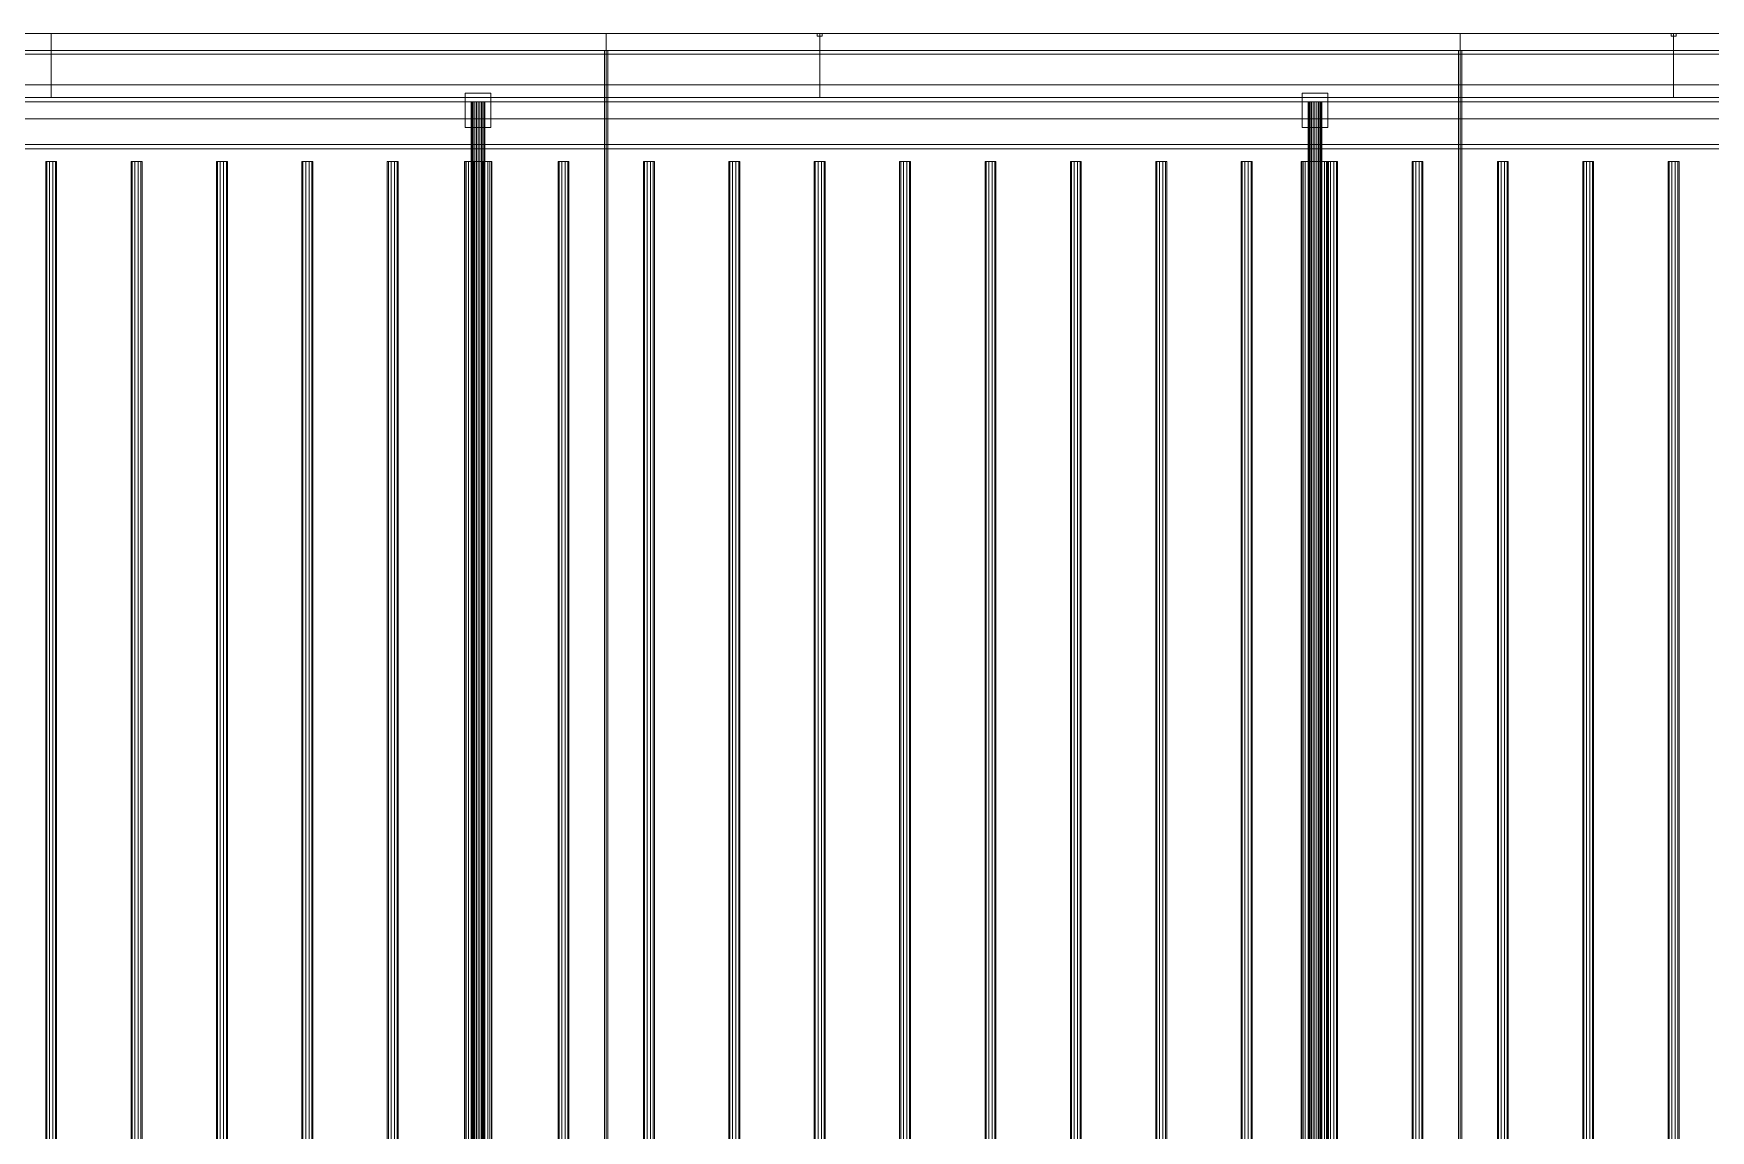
# Model space of a CAD drawing. Header units: millimetres. Extents: x -1970 to 59977, y -50268 to 6837.
# Drawn here: x 53919 to 55882, y -17885 to -16600 of the extents above; entities that cross this region are included whole.
import ezdxf

# ---------------------------------------------------------------- set-up
doc = ezdxf.new("R2010")
doc.units = ezdxf.units.MM
doc.layers.add('superior_secador', color=7, linetype='Continuous', lineweight=0)

msp = doc.modelspace()

# ---------------------------------------------------------------- linework, layer by layer
at = {"layer": 'superior_secador'}
for p, q in [((38839.253, -16600), (58839.253, -16600)), ((53589.253, -16600), (54589.253, -16600)), ((53839.253, -16600), (53939.253, -16600)), ((53939.253, -16600), (53939.253, -16675)), ((53939.253, -16600), (54839.253, -16600)), ((54589.253, -16600), (54589.253, -19400)), ((54589.253, -16600), (55589.253, -16600)), ((54836.253, -16603), (54836.253, -16600)), ((54836.253, -16600), (54842.253, -16600)), ((54842.253, -16603), (54836.253, -16603)), ((54839.253, -16600), (54839.253, -16675)), ((54839.253, -16600), (55839.253, -16600)), ((54842.253, -16600), (54842.253, -16603)), ((55589.253, -16600), (55589.253, -19400)), ((55589.253, -16600), (56589.253, -16600)), ((55836.253, -16603), (55836.253, -16600)), ((55836.253, -16600), (55842.253, -16600)), ((55842.253, -16603), (55836.253, -16603)), ((55839.253, -16600), (55839.253, -16675)), ((55839.253, -16600), (56214.253, -16600)), ((55842.253, -16600), (55842.253, -16603)), ((58839.253, -16620), (38839.253, -16620)), ((58839.253, -16624), (38839.253, -16624)), ((54587.253, -19380), (54587.253, -16620)), ((54587.253, -16620), (54591.253, -16620)), ((54591.253, -16620), (54591.253, -19380)), ((55587.253, -19380), (55587.253, -16620)), ((55587.253, -16620), (55591.253, -16620)), ((55591.253, -16620), (55591.253, -19380)), ((39189.253, -16660), (58489.253, -16660)), ((54424.253, -16710), (54424.253, -16670)), ((54424.253, -16670), (54454.253, -16670)), ((54454.253, -16670), (54454.253, -16710)), ((55404.253, -16710), (55404.253, -16670)), ((55404.253, -16670), (55434.253, -16670)), ((55434.253, -16670), (55434.253, -16710)), ((38839.253, -16675), (58839.253, -16675)), ((58839.253, -16680), (38839.253, -16680)), ((53939.253, -16675), (53839.253, -16675)), ((54839.253, -16675), (53939.253, -16675)), ((54431.526, -16680), (54431.253, -16680)), ((54431.253, -16680), (54431.253, -19320)), ((54432.325, -16680), (54431.526, -16680)), ((54431.526, -16680), (54431.526, -19320)), ((54433.596, -16680), (54432.325, -16680)), ((54432.325, -16680), (54432.325, -19320)), ((54435.253, -16680), (54433.596, -16680)), ((54433.596, -16680), (54433.596, -19320)), ((54437.182, -16680), (54435.253, -16680)), ((54435.253, -16680), (54435.253, -19320)), ((54439.253, -16680), (54437.182, -16680)), ((54437.182, -16680), (54437.182, -19320)), ((54441.324, -16680), (54439.253, -16680)), ((54439.253, -16680), (54439.253, -19320)), ((54443.253, -16680), (54441.324, -16680)), ((54441.324, -16680), (54441.324, -19320)), ((54444.91, -16680), (54443.253, -16680)), ((54443.253, -16680), (54443.253, -19320)), ((54446.181, -16680), (54444.91, -16680)), ((54444.91, -16680), (54444.91, -19320)), ((54446.98, -16680), (54446.181, -16680)), ((54446.181, -16680), (54446.181, -19320)), ((54446.98, -16680), (54447.253, -16680)), ((54446.98, -16680), (54446.98, -19320)), ((54447.253, -19320), (54447.253, -16680)), ((55839.253, -16675), (54839.253, -16675)), ((55411.526, -16680), (55411.253, -16680)), ((55411.253, -16680), (55411.253, -19320)), ((55412.325, -16680), (55411.526, -16680)), ((55411.526, -16680), (55411.526, -19320)), ((55413.596, -16680), (55412.325, -16680)), ((55412.325, -16680), (55412.325, -19320)), ((55415.253, -16680), (55413.596, -16680)), ((55413.596, -16680), (55413.596, -19320)), ((55417.182, -16680), (55415.253, -16680)), ((55415.253, -16680), (55415.253, -19320)), ((55419.253, -16680), (55417.182, -16680)), ((55417.182, -16680), (55417.182, -19320)), ((55421.324, -16680), (55419.253, -16680)), ((55419.253, -16680), (55419.253, -19320)), ((55423.253, -16680), (55421.324, -16680)), ((55421.324, -16680), (55421.324, -19320)), ((55424.91, -16680), (55423.253, -16680)), ((55423.253, -16680), (55423.253, -19320)), ((55426.181, -16680), (55424.91, -16680)), ((55424.91, -16680), (55424.91, -19320)), ((55426.98, -16680), (55426.181, -16680)), ((55426.181, -16680), (55426.181, -19320)), ((55426.98, -16680), (55427.253, -16680)), ((55426.98, -16680), (55426.98, -19320)), ((55427.253, -19320), (55427.253, -16680)), ((56214.253, -16675), (55839.253, -16675)), ((58489.253, -16700), (39189.253, -16700)), ((54454.253, -16710), (54424.253, -16710)), ((55434.253, -16710), (55404.253, -16710)), ((38839.253, -16730), (58839.253, -16730)), ((58839.253, -16735), (38839.253, -16735)), ((53934.116, -16750), (53932.903, -16750)), ((53932.903, -16750), (53932.903, -19250)), ((53937.291, -16750), (53934.116, -16750)), ((53934.116, -16750), (53934.116, -19250)), ((53941.215, -16750), (53937.291, -16750)), ((53937.291, -16750), (53937.291, -19250)), ((53944.39, -16750), (53941.215, -16750)), ((53941.215, -16750), (53941.215, -19250)), ((53944.39, -16750), (53945.603, -16750)), ((53944.39, -16750), (53944.39, -19250)), ((53945.603, -19250), (53945.603, -16750)), ((54034.116, -16750), (54032.903, -16750)), ((54032.903, -16750), (54032.903, -19250)), ((54037.291, -16750), (54034.116, -16750)), ((54034.116, -16750), (54034.116, -19250)), ((54041.215, -16750), (54037.291, -16750)), ((54037.291, -16750), (54037.291, -19250)), ((54044.39, -16750), (54041.215, -16750)), ((54041.215, -16750), (54041.215, -19250)), ((54044.39, -16750), (54045.603, -16750)), ((54044.39, -16750), (54044.39, -19250)), ((54045.603, -19250), (54045.603, -16750)), ((54134.116, -16750), (54132.903, -16750)), ((54132.903, -16750), (54132.903, -19250)), ((54137.291, -16750), (54134.116, -16750)), ((54134.116, -16750), (54134.116, -19250)), ((54141.215, -16750), (54137.291, -16750)), ((54137.291, -16750), (54137.291, -19250)), ((54144.39, -16750), (54141.215, -16750)), ((54141.215, -16750), (54141.215, -19250)), ((54144.39, -16750), (54145.603, -16750)), ((54144.39, -16750), (54144.39, -19250)), ((54145.603, -19250), (54145.603, -16750)), ((54234.116, -16750), (54232.903, -16750)), ((54232.903, -16750), (54232.903, -19250)), ((54237.291, -16750), (54234.116, -16750)), ((54234.116, -16750), (54234.116, -19250)), ((54241.215, -16750), (54237.291, -16750)), ((54237.291, -16750), (54237.291, -19250)), ((54244.39, -16750), (54241.215, -16750)), ((54241.215, -16750), (54241.215, -19250)), ((54244.39, -16750), (54245.603, -16750)), ((54244.39, -16750), (54244.39, -19250)), ((54245.603, -19250), (54245.603, -16750)), ((54334.116, -16750), (54332.903, -16750)), ((54332.903, -16750), (54332.903, -19250)), ((54337.291, -16750), (54334.116, -16750)), ((54334.116, -16750), (54334.116, -19250)), ((54341.215, -16750), (54337.291, -16750)), ((54337.291, -16750), (54337.291, -19250)), ((54344.39, -16750), (54341.215, -16750)), ((54341.215, -16750), (54341.215, -19250)), ((54344.39, -16750), (54345.603, -16750)), ((54344.39, -16750), (54344.39, -19250)), ((54345.603, -19250), (54345.603, -16750)), ((54423.798, -16750), (54423.253, -16750)), ((54423.253, -16750), (54423.253, -19250)), ((54425.397, -16750), (54423.798, -16750)), ((54423.798, -16750), (54423.798, -19250)), ((54427.939, -16750), (54425.397, -16750)), ((54425.397, -16750), (54425.397, -19250)), ((54431.253, -16750), (54427.939, -16750)), ((54427.939, -16750), (54427.939, -19250)), ((54435.112, -16750), (54431.253, -16750)), ((54431.253, -16750), (54431.253, -19250)), ((54434.116, -16750), (54432.903, -16750)), ((54432.903, -16750), (54432.903, -19250)), ((54437.291, -16750), (54434.116, -16750)), ((54434.116, -16750), (54434.116, -19250)), ((54439.253, -16750), (54435.112, -16750)), ((54435.112, -16750), (54435.112, -19250)), ((54441.215, -16750), (54437.291, -16750)), ((54437.291, -16750), (54437.291, -19250)), ((54443.394, -16750), (54439.253, -16750)), ((54439.253, -16750), (54439.253, -19250)), ((54444.39, -16750), (54441.215, -16750)), ((54441.215, -16750), (54441.215, -19250)), ((54447.253, -16750), (54443.394, -16750)), ((54443.394, -16750), (54443.394, -19250)), ((54444.39, -16750), (54445.603, -16750)), ((54444.39, -16750), (54444.39, -19250)), ((54445.603, -19250), (54445.603, -16750)), ((54450.567, -16750), (54447.253, -16750)), ((54447.253, -16750), (54447.253, -19250)), ((54453.109, -16750), (54450.567, -16750)), ((54450.567, -16750), (54450.567, -19250)), ((54454.708, -16750), (54453.109, -16750)), ((54453.109, -16750), (54453.109, -19250)), ((54454.708, -16750), (54455.253, -16750)), ((54454.708, -16750), (54454.708, -19250)), ((54455.253, -19250), (54455.253, -16750)), ((54534.116, -16750), (54532.903, -16750)), ((54532.903, -16750), (54532.903, -19250)), ((54537.291, -16750), (54534.116, -16750)), ((54534.116, -16750), (54534.116, -19250)), ((54541.215, -16750), (54537.291, -16750)), ((54537.291, -16750), (54537.291, -19250)), ((54544.39, -16750), (54541.215, -16750)), ((54541.215, -16750), (54541.215, -19250)), ((54544.39, -16750), (54545.603, -16750)), ((54544.39, -16750), (54544.39, -19250)), ((54545.603, -19250), (54545.603, -16750)), ((54634.116, -16750), (54632.903, -16750)), ((54632.903, -16750), (54632.903, -19250)), ((54637.291, -16750), (54634.116, -16750)), ((54634.116, -16750), (54634.116, -19250)), ((54641.215, -16750), (54637.291, -16750)), ((54637.291, -16750), (54637.291, -19250)), ((54644.39, -16750), (54641.215, -16750)), ((54641.215, -16750), (54641.215, -19250)), ((54644.39, -16750), (54645.603, -16750)), ((54644.39, -16750), (54644.39, -19250)), ((54645.603, -19250), (54645.603, -16750)), ((54734.116, -16750), (54732.903, -16750)), ((54732.903, -16750), (54732.903, -19250)), ((54737.291, -16750), (54734.116, -16750)), ((54734.116, -16750), (54734.116, -19250)), ((54741.215, -16750), (54737.291, -16750)), ((54737.291, -16750), (54737.291, -19250)), ((54744.39, -16750), (54741.215, -16750)), ((54741.215, -16750), (54741.215, -19250)), ((54744.39, -16750), (54745.603, -16750)), ((54744.39, -16750), (54744.39, -19250)), ((54745.603, -19250), (54745.603, -16750)), ((54834.116, -16750), (54832.903, -16750)), ((54832.903, -16750), (54832.903, -19250)), ((54837.291, -16750), (54834.116, -16750)), ((54834.116, -16750), (54834.116, -19250)), ((54841.215, -16750), (54837.291, -16750)), ((54837.291, -16750), (54837.291, -19250)), ((54844.39, -16750), (54841.215, -16750)), ((54841.215, -16750), (54841.215, -19250)), ((54844.39, -16750), (54845.603, -16750)), ((54844.39, -16750), (54844.39, -19250)), ((54845.603, -19250), (54845.603, -16750)), ((54934.116, -16750), (54932.903, -16750)), ((54932.903, -16750), (54932.903, -19250)), ((54937.291, -16750), (54934.116, -16750)), ((54934.116, -16750), (54934.116, -19250)), ((54941.215, -16750), (54937.291, -16750)), ((54937.291, -16750), (54937.291, -19250)), ((54944.39, -16750), (54941.215, -16750)), ((54941.215, -16750), (54941.215, -19250)), ((54944.39, -16750), (54945.603, -16750)), ((54944.39, -16750), (54944.39, -19250)), ((54945.603, -19250), (54945.603, -16750)), ((55034.116, -16750), (55032.903, -16750)), ((55032.903, -16750), (55032.903, -19250)), ((55037.291, -16750), (55034.116, -16750)), ((55034.116, -16750), (55034.116, -19250)), ((55041.215, -16750), (55037.291, -16750)), ((55037.291, -16750), (55037.291, -19250)), ((55044.39, -16750), (55041.215, -16750)), ((55041.215, -16750), (55041.215, -19250)), ((55044.39, -16750), (55045.603, -16750)), ((55044.39, -16750), (55044.39, -19250)), ((55045.603, -19250), (55045.603, -16750)), ((55134.116, -16750), (55132.903, -16750)), ((55132.903, -16750), (55132.903, -19250)), ((55137.291, -16750), (55134.116, -16750)), ((55134.116, -16750), (55134.116, -19250)), ((55141.215, -16750), (55137.291, -16750)), ((55137.291, -16750), (55137.291, -19250)), ((55144.39, -16750), (55141.215, -16750)), ((55141.215, -16750), (55141.215, -19250)), ((55144.39, -16750), (55145.603, -16750)), ((55144.39, -16750), (55144.39, -19250)), ((55145.603, -19250), (55145.603, -16750)), ((55234.116, -16750), (55232.903, -16750)), ((55232.903, -16750), (55232.903, -19250)), ((55237.291, -16750), (55234.116, -16750)), ((55234.116, -16750), (55234.116, -19250)), ((55241.215, -16750), (55237.291, -16750)), ((55237.291, -16750), (55237.291, -19250)), ((55244.39, -16750), (55241.215, -16750)), ((55241.215, -16750), (55241.215, -19250)), ((55244.39, -16750), (55245.603, -16750)), ((55244.39, -16750), (55244.39, -19250)), ((55245.603, -19250), (55245.603, -16750)), ((55334.116, -16750), (55332.903, -16750)), ((55332.903, -16750), (55332.903, -19250)), ((55337.291, -16750), (55334.116, -16750)), ((55334.116, -16750), (55334.116, -19250)), ((55341.215, -16750), (55337.291, -16750)), ((55337.291, -16750), (55337.291, -19250)), ((55344.39, -16750), (55341.215, -16750)), ((55341.215, -16750), (55341.215, -19250)), ((55344.39, -16750), (55345.603, -16750)), ((55344.39, -16750), (55344.39, -19250)), ((55345.603, -19250), (55345.603, -16750)), ((55403.798, -16750), (55403.253, -16750)), ((55403.253, -16750), (55403.253, -19250)), ((55405.397, -16750), (55403.798, -16750)), ((55403.798, -16750), (55403.798, -19250)), ((55407.939, -16750), (55405.397, -16750)), ((55405.397, -16750), (55405.397, -19250)), ((55411.253, -16750), (55407.939, -16750)), ((55407.939, -16750), (55407.939, -19250)), ((55415.112, -16750), (55411.253, -16750)), ((55411.253, -16750), (55411.253, -19250)), ((55419.253, -16750), (55415.112, -16750)), ((55415.112, -16750), (55415.112, -19250)), ((55423.394, -16750), (55419.253, -16750)), ((55419.253, -16750), (55419.253, -19250)), ((55427.253, -16750), (55423.394, -16750)), ((55423.394, -16750), (55423.394, -19250)), ((55430.567, -16750), (55427.253, -16750)), ((55427.253, -16750), (55427.253, -19250)), ((55433.109, -16750), (55430.567, -16750)), ((55430.567, -16750), (55430.567, -19250)), ((55434.116, -16750), (55432.903, -16750)), ((55432.903, -16750), (55432.903, -19250)), ((55434.708, -16750), (55433.109, -16750)), ((55433.109, -16750), (55433.109, -19250)), ((55437.291, -16750), (55434.116, -16750)), ((55434.116, -16750), (55434.116, -19250)), ((55434.708, -16750), (55435.253, -16750)), ((55434.708, -16750), (55434.708, -19250)), ((55435.253, -19250), (55435.253, -16750)), ((55441.215, -16750), (55437.291, -16750)), ((55437.291, -16750), (55437.291, -19250)), ((55444.39, -16750), (55441.215, -16750)), ((55441.215, -16750), (55441.215, -19250)), ((55444.39, -16750), (55445.603, -16750)), ((55444.39, -16750), (55444.39, -19250)), ((55445.603, -19250), (55445.603, -16750)), ((55534.116, -16750), (55532.903, -16750)), ((55532.903, -16750), (55532.903, -19250)), ((55537.291, -16750), (55534.116, -16750)), ((55534.116, -16750), (55534.116, -19250)), ((55541.215, -16750), (55537.291, -16750)), ((55537.291, -16750), (55537.291, -19250)), ((55544.39, -16750), (55541.215, -16750)), ((55541.215, -16750), (55541.215, -19250)), ((55544.39, -16750), (55545.603, -16750)), ((55544.39, -16750), (55544.39, -19250)), ((55545.603, -19250), (55545.603, -16750)), ((55634.116, -16750), (55632.903, -16750)), ((55632.903, -16750), (55632.903, -19250)), ((55637.291, -16750), (55634.116, -16750)), ((55634.116, -16750), (55634.116, -19250)), ((55641.215, -16750), (55637.291, -16750)), ((55637.291, -16750), (55637.291, -19250)), ((55644.39, -16750), (55641.215, -16750)), ((55641.215, -16750), (55641.215, -19250)), ((55644.39, -16750), (55645.603, -16750)), ((55644.39, -16750), (55644.39, -19250)), ((55645.603, -19250), (55645.603, -16750)), ((55734.116, -16750), (55732.903, -16750)), ((55732.903, -16750), (55732.903, -19250)), ((55737.291, -16750), (55734.116, -16750)), ((55734.116, -16750), (55734.116, -19250)), ((55741.215, -16750), (55737.291, -16750)), ((55737.291, -16750), (55737.291, -19250)), ((55744.39, -16750), (55741.215, -16750)), ((55741.215, -16750), (55741.215, -19250)), ((55744.39, -16750), (55745.603, -16750)), ((55744.39, -16750), (55744.39, -19250)), ((55745.603, -19250), (55745.603, -16750)), ((55834.116, -16750), (55832.903, -16750)), ((55832.903, -16750), (55832.903, -19250)), ((55837.291, -16750), (55834.116, -16750)), ((55834.116, -16750), (55834.116, -19250)), ((55841.215, -16750), (55837.291, -16750)), ((55837.291, -16750), (55837.291, -19250)), ((55844.39, -16750), (55841.215, -16750)), ((55841.215, -16750), (55841.215, -19250)), ((55844.39, -16750), (55845.603, -16750)), ((55844.39, -16750), (55844.39, -19250)), ((55845.603, -19250), (55845.603, -16750))]:
    msp.add_line(p, q, dxfattribs=at)

doc.saveas('drawing.dxf')
